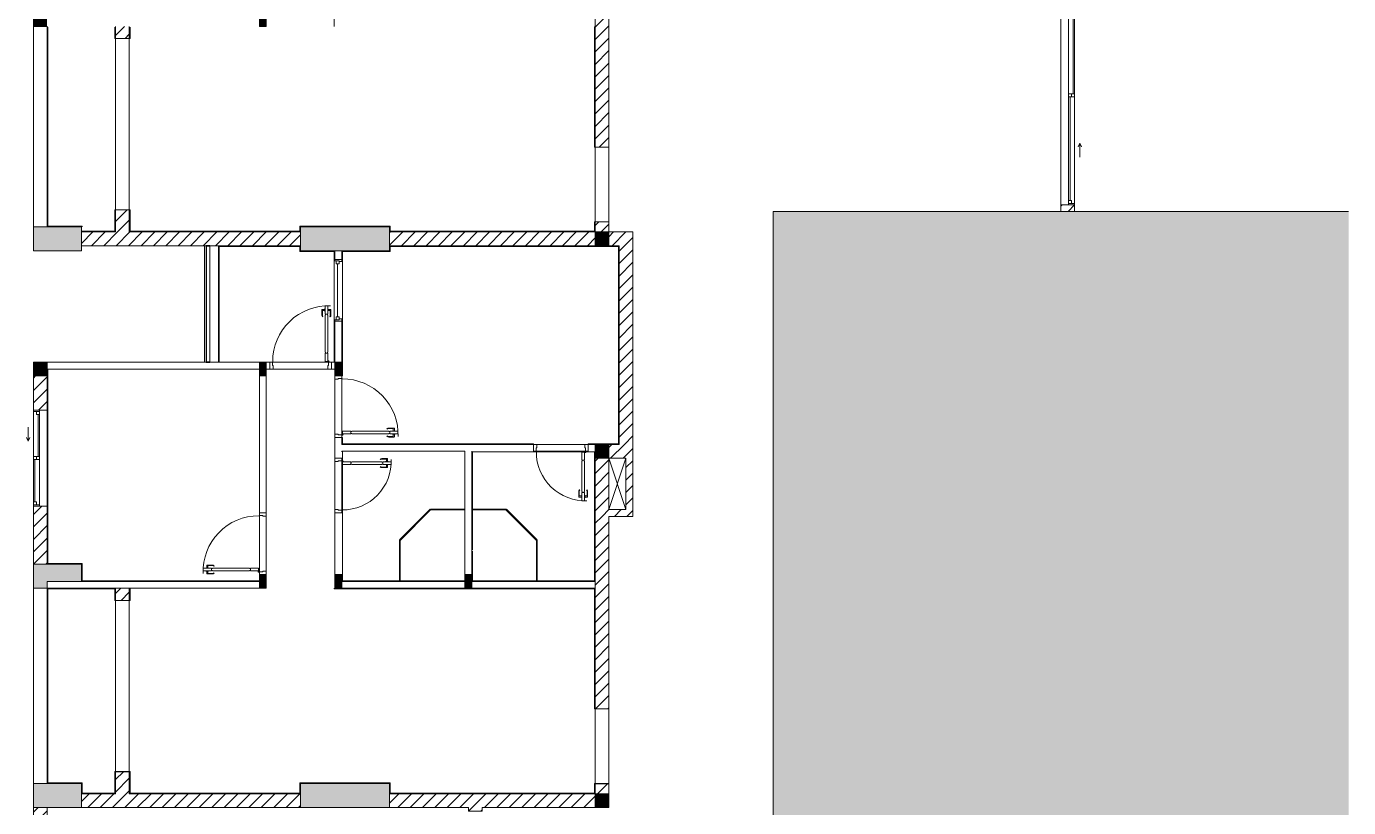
# Model space of a CAD drawing. Header units: millimetres. Extents: x 41758 to 237109, y 3795 to 78637.
# Drawn here: x 143306 to 162608, y 37037 to 48437 of the extents above; entities that cross this region are included whole.
import ezdxf

# ---------------------------------------------------------------- set-up
doc = ezdxf.new("R2010")
doc.units = ezdxf.units.MM
doc.linetypes.add('IMPORT-Dash _2_', pattern=[6, 3, -3])
for name, color, linetype, lineweight in [('0-2', 130, 'Continuous', 9), ('A-DETL-GENF-6', 20, 'Continuous', 9), ('A-DETL-GENF-7', 130, 'Continuous', 9), ('A-DETL-THIN-2', 151, 'Continuous', 9), ('A-DOOR-2', 130, 'Continuous', 9), ('A-FLOR-1', 130, 'Continuous', 9), ('A-FLOR-HRAL-5', 130, 'Continuous', 9), ('A-GLAZ-3', 130, 'Continuous', 9), ('A-GLAZ-CURT-3', 130, 'Continuous', 9), ('A-WALL-1', 130, 'Continuous', 9), ('A-WALL-PATT-3', 130, 'Continuous', 9), ('A_1404_dwg-1', 130, 'Continuous', 9), ('I-WALL', 130, 'Continuous', 9), ('I-WALL-1', 130, 'Continuous', 9), ('S-COLS-1', 130, 'Continuous', 9), ('S-COLS-2', 130, 'Continuous', 9), ('S-COLS-4', 130, 'Continuous', 9), ('S-COLS-7', 130, 'IMPORT-Dash _2_', 9), ('S-COLS-HDLN-1', 130, 'IMPORT-Dash _2_', 9)]:
    doc.layers.add(name, color=color, linetype=linetype, lineweight=lineweight)
pattern_1 = [(45, (0, 0), (-90.50967, 90.50967), [])]

# ---------------------------------------------------------------- blocks, each defined once
blk = doc.blocks.new('A_1404_dwg_NCV_TKTC_KET CAU_rvt-1-TKTC_MB HOÀN THIỆN SÀN TẦNG 3-4-4819833-KeyPlan-CH6')
at = {"layer": 'S-COLS-1'}
for points in [[(33653, 45162), (34353, 45162), (34353, 45512), (33653, 45512), (33653, 45237)], [(38043, 45162), (38853, 45162), (38853, 45512), (37553, 45512), (37553, 45162)], [(33653, 40237), (33853, 40237), (33853, 40337), (34353, 40337), (34353, 40587), (33653, 40587), (33653, 40337)], [(33853, 37037), (34353, 37037), (34353, 37387), (33653, 37387), (33653, 37037)], [(37553, 37037), (38853, 37037), (38853, 37387), (37553, 37387), (37553, 37037)]]:
    blk.add_hatch(color=256, dxfattribs=at).paths.add_polyline_path(points)
at = {"layer": 'A-FLOR-1'}
for p, q in [((36152, 45237), (36152, 43537)), ((42053, 41387), (42053, 42137))]:
    blk.add_line(p, q, dxfattribs=at)
at = {"layer": 'S-COLS-2'}
for p, q in [((37553, 45437), (37553, 45237)), ((38853, 45237), (38853, 45437))]:
    blk.add_line(p, q, dxfattribs=at)
at = {"layer": 'S-COLS-2', "flags": 128}
for points in [[(33853, 45512), (33653, 45512), (33653, 45162), (34353, 45162), (34353, 45437)], [(33853, 40587), (33653, 40587), (33653, 40237), (33853, 40237)], [(33853, 37387), (33653, 37387), (33653, 37037), (34353, 37037), (34353, 37237)], [(37553, 37237), (37553, 37037), (38853, 37037), (38853, 37237)]]:
    blk.add_lwpolyline(points, dxfattribs=at)
blk = doc.blocks.new('A_1404_dwg_G1_SOF - BO TRU - 100x200-745959-TKTC_MB HOÀN THIỆN SÀN TẦNG 3-4-4819847-KeyPlan-CH6')
at = {"layer": 'S-COLS-1'}
blk.add_hatch(color=256, dxfattribs=at).paths.add_polyline_path([(110753, 56637), (110753, 56837), (110653, 56837), (110653, 56637)])
at = {"layer": 'S-COLS-1', "flags": 128}
blk.add_lwpolyline([(110753, 56837), (110653, 56837), (110653, 56637), (110753, 56637)], close=True, dxfattribs=at)
at = {"layer": 'S-COLS-HDLN-1'}
for p, q in [((110753, 56837), (110653, 56637)), ((110653, 56837), (110753, 56637))]:
    blk.add_line(p, q, dxfattribs=at)
blk = doc.blocks.new('A_1404_dwg_DOOR_CW_01 CANH MO-PANEL KINH - DIW_01-900x2200-CỬA GỖ VÂN LAMINATE-V88-TKTC_MB HOÀN THIỆN SÀN TẦNG 3-4-4819893-KeyPlan-CH6')
at = {"layer": 'A-DETL-GENF-7'}
for p, q in [((38840, 67175), (38919, 67175)), ((38923, 67132), (38923, 67171)), ((38814, 67167), (38818, 67160)), ((38814, 67053), (38818, 67060)), ((38902, 67167), (38840, 67167)), ((38902, 67053), (38840, 67053)), ((38840, 67045), (38919, 67045)), ((38906, 67132), (38906, 67163)), ((38906, 67088), (38906, 67057)), ((38923, 67088), (38923, 67049))]:
    blk.add_line(p, q, dxfattribs=at)
at = {"layer": 'A-DETL-GENF-7', "flags": 128}
for points in [[(38285, 67130), (38285, 67090), (38165, 67090), (38165, 67130)], [(38299, 67124), (38299, 67130), (38841, 67130), (38841, 67124), (38855, 67124), (38855, 67096), (38841, 67096), (38841, 67090), (38299, 67090), (38299, 67096), (38285, 67096), (38285, 67124)], [(38975, 67090), (38975, 67130), (38855, 67130), (38855, 67090)], [(38895, 67132), (38895, 67130), (38934, 67130), (38934, 67132)], [(38895, 67088), (38895, 67090), (38934, 67090), (38934, 67088)]]:
    blk.add_lwpolyline(points, close=True, dxfattribs=at)
at = {"layer": 'A-DETL-GENF-7'}
blk.add_circle((38163, 67080), 10, dxfattribs=at)
for centre, radius, start, end in [((38163, 67080), 814, 358, 90), ((38840, 67130), 45, 90, 125), ((38919, 67171), 4, 0, 90), ((38840, 67090), 45, 235, 270), ((38840, 67130), 37, 90, 125), ((38840, 67090), 37, 235, 270), ((38902, 67163), 4, 0, 90), ((38902, 67057), 4, 270, 0), ((38919, 67049), 4, 270, 0)]:
    blk.add_arc(centre, radius, start, end, dxfattribs=at)
at = {"layer": 'A-DOOR-2'}
blk.add_line((38153, 67080), (38153, 67105), dxfattribs=at)
at = {"layer": 'A-DOOR-2', "flags": 128}
blk.add_lwpolyline([(38153, 67937), (38153, 67897), (38103, 67897), (38103, 67887), (38053, 67887), (38053, 67937)], dxfattribs=at)
blk.add_lwpolyline([(38053, 67087), (38103, 67087), (38103, 67077), (38153, 67077), (38153, 67037), (38053, 67037)], close=True, dxfattribs=at)
blk = doc.blocks.new('A_1404_dwg_DOOR_CW_01 CANH MO-PANEL KINH - DIG_02-800x2200-CỬA NHÔM KÍNH-V57-TKTC_MB HOÀN THIỆN SÀN TẦNG 3-4-4819848-KeyPlan-CH6')
at = {"layer": 'A-DETL-GENF-7'}
for p, q in [((112414, 58419), (112418, 58413)), ((112414, 58305), (112418, 58312)), ((112440, 58427), (112519, 58427)), ((112502, 58419), (112440, 58419)), ((112502, 58305), (112440, 58305)), ((112440, 58297), (112519, 58297)), ((112506, 58384), (112506, 58415)), ((112506, 58340), (112506, 58309)), ((112523, 58384), (112523, 58423)), ((112523, 58340), (112523, 58301))]:
    blk.add_line(p, q, dxfattribs=at)
at = {"layer": 'A-DETL-GENF-7', "flags": 128}
for points in [[(111985, 58342), (111985, 58382), (111865, 58382), (111865, 58342)], [(111999, 58348), (111999, 58342), (112441, 58342), (112441, 58348), (112455, 58348), (112455, 58376), (112441, 58376), (112441, 58382), (111999, 58382), (111999, 58376), (111985, 58376), (111985, 58348)], [(112575, 58382), (112575, 58342), (112455, 58342), (112455, 58382)], [(112495, 58384), (112495, 58382), (112534, 58382), (112534, 58384)], [(112495, 58340), (112495, 58342), (112534, 58342), (112534, 58340)]]:
    blk.add_lwpolyline(points, close=True, dxfattribs=at)
at = {"layer": 'A-DETL-GENF-7'}
blk.add_circle((111863, 58392), 10, dxfattribs=at)
for centre, radius, start, end in [((111863, 58392), 714, 270, 2), ((112440, 58382), 45, 90, 125), ((112440, 58342), 45, 235, 270), ((112440, 58382), 37, 90, 125), ((112440, 58342), 37, 235, 270), ((112502, 58415), 4, 0, 90), ((112502, 58309), 4, 270, 0), ((112519, 58423), 4, 0, 90), ((112519, 58301), 4, 270, 0)]:
    blk.add_arc(centre, radius, start, end, dxfattribs=at)
at = {"layer": 'A-DOOR-2'}
blk.add_line((111853, 58392), (111853, 58367), dxfattribs=at)
at = {"layer": 'A-DOOR-2', "flags": 128}
for points in [[(111753, 58435), (111753, 58385), (111803, 58385), (111803, 58395), (111853, 58395), (111853, 58435)], [(111753, 57685), (111753, 57635), (111853, 57635), (111853, 57675), (111803, 57675), (111803, 57685)]]:
    blk.add_lwpolyline(points, close=True, dxfattribs=at)
blk = doc.blocks.new('A_1404_dwg_DOOR_CW_01 CANH MO-PANEL KINH - DIW_01-900x2200-CỬA GỖ VÂN LAMINATE-553393-TKTC_MB HOÀN THIỆN SÀN TẦNG 3-4-4819840-KeyPlan-CH6')
at = {"layer": 'A-DETL-GENF-7'}
for p, q in [((105159, 29624), (105159, 29703)), ((105202, 29707), (105163, 29707)), ((105167, 29686), (105167, 29624)), ((105167, 29598), (105173, 29603)), ((105202, 29690), (105171, 29690)), ((105246, 29707), (105285, 29707)), ((105246, 29690), (105277, 29690)), ((105280, 29598), (105274, 29603)), ((105281, 29686), (105281, 29624)), ((105289, 29624), (105289, 29703))]:
    blk.add_line(p, q, dxfattribs=at)
at = {"layer": 'A-DETL-GENF-7', "flags": 128}
for points in [[(105204, 29759), (105244, 29759), (105244, 29639), (105204, 29639)], [(105202, 29679), (105204, 29679), (105204, 29719), (105202, 29719)], [(105238, 29083), (105244, 29083), (105244, 29625), (105238, 29625), (105238, 29639), (105210, 29639), (105210, 29625), (105204, 29625), (105204, 29083), (105210, 29083), (105210, 29069), (105238, 29069)], [(105246, 29679), (105244, 29679), (105244, 29719), (105246, 29719)], [(105244, 29069), (105204, 29069), (105204, 28949), (105244, 28949)]]:
    blk.add_lwpolyline(points, close=True, dxfattribs=at)
at = {"layer": 'A-DETL-GENF-7'}
blk.add_circle((105194, 28947), 10, dxfattribs=at)
for centre, radius, start, end in [((105194, 28947), 814, 360, 92), ((105163, 29703), 4, 90, 180), ((105204, 29624), 45, 180, 215), ((105171, 29686), 4, 90, 180), ((105204, 29624), 37, 180, 215), ((105244, 29624), 37, 325, 0), ((105277, 29686), 4, 0, 90), ((105244, 29624), 45, 325, 0), ((105285, 29703), 4, 0, 90)]:
    blk.add_arc(centre, radius, start, end, dxfattribs=at)
at = {"layer": 'A-DOOR-2'}
blk.add_line((105194, 28937), (105219, 28937), dxfattribs=at)
at = {"layer": 'A-DOOR-2', "flags": 128}
for points in [[(105151, 28837), (105201, 28837), (105201, 28887), (105191, 28887), (105191, 28937), (105151, 28937)], [(106001, 28837), (106051, 28837), (106051, 28937), (106011, 28937), (106011, 28887), (106001, 28887)]]:
    blk.add_lwpolyline(points, close=True, dxfattribs=at)
blk = doc.blocks.new('A_1404_dwg_M_Fixed - 900 x 1400-901190-TKTC_MB HOÀN THIỆN SÀN TẦNG 3-4-4819850-KeyPlan-CH6')
at = {"layer": 'A-GLAZ-3'}
blk.add_line((111794, 60598), (111794, 61372), dxfattribs=at)
at = {"layer": 'A-GLAZ-3', "flags": 128}
for points in [[(111772, 61416), (111772, 61372), (111816, 61372), (111816, 61416), (111753, 61416), (111753, 61434)], [(111816, 61403), (111853, 61403), (111853, 61435)], [(111753, 60535), (111753, 60554), (111816, 60554), (111816, 60598), (111772, 60598), (111772, 60554)], [(111816, 60567), (111853, 60567), (111853, 60535)]]:
    blk.add_lwpolyline(points, dxfattribs=at)
blk = doc.blocks.new('A_1404_dwg_Railing - 50 x 10mm-901205-TKTC_MB HOÀN THIỆN SÀN TẦNG 3-4-4819861-KeyPlan-CH6')
at = {"layer": 'A-FLOR-HRAL-5', "flags": 128}
blk.add_lwpolyline([(107527, 61567), (107477, 61567), (107477, 61557), (107527, 61557)], close=True, dxfattribs=at)
blk = doc.blocks.new('A_1404_dwg_Railing - Railing-885226-TKTC_MB HOÀN THIỆN SÀN TẦNG 3-4-4819916-KeyPlan-CH6')
at = {"layer": 'A-FLOR-HRAL-5'}
for p, q in [((36178, 45230), (36178, 43541)), ((36228, 43541), (36228, 45230))]:
    blk.add_line(p, q, dxfattribs=at)
for p in [(-71300, -16327), (-71300, -18025)]:
    blk.add_blockref('A_1404_dwg_Railing - 50 x 10mm-901205-TKTC_MB HOÀN THIỆN SÀN TẦNG 3-4-4819861-KeyPlan-CH6', p)
blk = doc.blocks.new('A_1404_dwg_System Panel - Glazed-901210-TKTC_MB HOÀN THIỆN SÀN TẦNG 3-4-4819895-KeyPlan-CH6')
at = {"layer": 'A-GLAZ-CURT-3'}
blk.add_hatch(color=256, dxfattribs=at).paths.add_polyline_path([(38999, 64949), (39008, 64949), (39003, 65540), (38998, 65540), (38998, 64949)])
blk.add_line((39008, 64949), (39008, 65538), dxfattribs=at)
at = {"layer": 'A-GLAZ-CURT-3', "flags": 128}
blk.add_lwpolyline([(38998, 65540), (38998, 64949), (39008, 64949)], dxfattribs=at)
blk = doc.blocks.new('A_1404_dwg_System Panel - Glazed-901211-TKTC_MB HOÀN THIỆN SÀN TẦNG 3-4-4819896-KeyPlan-CH6')
at = {"layer": 'A-GLAZ-CURT-3'}
blk.add_hatch(color=256, dxfattribs=at).paths.add_polyline_path([(39008, 65538), (39450, 65987), (39447, 65991), (39003, 65540), (39008, 65540)])
blk.add_line((39006, 65536), (39452, 65982), dxfattribs=at)
at = {"layer": 'A-GLAZ-CURT-3', "flags": 128}
blk.add_lwpolyline([(39447, 65991), (38999, 65543), (39006, 65536)], dxfattribs=at)
blk = doc.blocks.new('A_1404_dwg_System Panel - Glazed-901212-TKTC_MB HOÀN THIỆN SÀN TẦNG 3-4-4819897-KeyPlan-CH6')
at = {"layer": 'A-GLAZ-CURT-3'}
blk.add_hatch(color=256, dxfattribs=at).paths.add_polyline_path([(39454, 65982), (39953, 65982), (39953, 65992), (39450, 65987), (39452, 65982)])
at = {"layer": 'A-GLAZ-CURT-3', "flags": 128}
blk.add_lwpolyline([(39450, 65982), (39953, 65982), (39953, 65992), (39450, 65992)], close=True, dxfattribs=at)
blk = doc.blocks.new('A_1404_dwg_DOOR_CW_01 CANH MO-PANEL KINH - DIG_01-900x2200-CỬA NHÔM KÍNH-901215-TKTC_MB HOÀN THIỆN SÀN TẦNG 3-4-4819898-KeyPlan-CH6')
at = {"layer": 'A-DETL-GENF-7'}
for p, q in [((37908, 68907), (37869, 68907)), ((37952, 68907), (37991, 68907)), ((37865, 68824), (37865, 68903)), ((37873, 68886), (37873, 68824)), ((37873, 68798), (37879, 68803)), ((37908, 68890), (37877, 68890)), ((37952, 68890), (37983, 68890)), ((37986, 68798), (37980, 68803)), ((37987, 68886), (37987, 68824)), ((37995, 68824), (37995, 68903))]:
    blk.add_line(p, q, dxfattribs=at)
at = {"layer": 'A-DETL-GENF-7', "flags": 128}
for points in [[(37908, 68879), (37910, 68879), (37910, 68919), (37908, 68919)], [(37950, 68959), (37910, 68959), (37910, 68839), (37950, 68839)], [(37952, 68879), (37950, 68879), (37950, 68919), (37952, 68919)], [(37916, 68283), (37910, 68283), (37910, 68825), (37916, 68825), (37916, 68839), (37944, 68839), (37944, 68825), (37950, 68825), (37950, 68283), (37944, 68283), (37944, 68269), (37916, 68269)], [(37910, 68269), (37950, 68269), (37950, 68149), (37910, 68149)]]:
    blk.add_lwpolyline(points, close=True, dxfattribs=at)
at = {"layer": 'A-DETL-GENF-7'}
blk.add_circle((37960, 68147), 10, dxfattribs=at)
for centre, radius, start, end in [((37960, 68147), 814, 88, 180), ((37869, 68903), 4, 90, 180), ((37991, 68903), 4, 0, 90), ((37910, 68824), 45, 180, 215), ((37877, 68886), 4, 90, 180), ((37910, 68824), 37, 180, 215), ((37950, 68824), 37, 325, 0), ((37983, 68886), 4, 0, 90), ((37950, 68824), 45, 325, 0)]:
    blk.add_arc(centre, radius, start, end, dxfattribs=at)
at = {"layer": 'A-DOOR-2'}
blk.add_line((37960, 68137), (37935, 68137), dxfattribs=at)
at = {"layer": 'A-DOOR-2', "flags": 128}
for points in [[(37103, 68037), (37103, 68137), (37143, 68137), (37143, 68087), (37153, 68087), (37153, 68037)], [(37953, 68037), (37953, 68087), (37963, 68087), (37963, 68137), (38003, 68137), (38003, 68037)]]:
    blk.add_lwpolyline(points, close=True, dxfattribs=at)
blk = doc.blocks.new('A_1404_dwg_System Panel - Glazed-901217-TKTC_MB HOÀN THIỆN SÀN TẦNG 3-4-4819899-KeyPlan-CH6')
at = {"layer": 'A-GLAZ-CURT-3'}
blk.add_hatch(color=256, dxfattribs=at).paths.add_polyline_path([(40555, 65982), (40551, 65992), (40053, 65992), (40053, 65982), (40553, 65982)])
at = {"layer": 'A-GLAZ-CURT-3', "flags": 128}
blk.add_lwpolyline([(40555, 65992), (40053, 65992), (40053, 65982), (40553, 65982)], dxfattribs=at)
blk = doc.blocks.new('A_1404_dwg_System Panel - Glazed-901218-TKTC_MB HOÀN THIỆN SÀN TẦNG 3-4-4819900-KeyPlan-CH6')
at = {"layer": 'A-GLAZ-CURT-3'}
blk.add_hatch(color=256, dxfattribs=at).paths.add_polyline_path([(41008, 64949), (41003, 65540), (40998, 65536), (40998, 64949)])
blk.add_line((41008, 64949), (41008, 65540), dxfattribs=at)
at = {"layer": 'A-GLAZ-CURT-3', "flags": 128}
blk.add_lwpolyline([(40998, 65538), (40998, 64949), (41008, 64949)], dxfattribs=at)
blk = doc.blocks.new('A_1404_dwg_System Panel - Glazed-901219-TKTC_MB HOÀN THIỆN SÀN TẦNG 3-4-4819901-KeyPlan-CH6')
at = {"layer": 'A-GLAZ-CURT-3'}
blk.add_hatch(color=256, dxfattribs=at).paths.add_polyline_path([(40998, 65538), (41003, 65540), (41006, 65543), (40555, 65987), (40555, 65980), (40917, 65618)])
at = {"layer": 'A-GLAZ-CURT-3', "flags": 128}
blk.add_lwpolyline([(41006, 65543), (40558, 65991), (40551, 65984), (40999, 65536)], close=True, dxfattribs=at)
blk = doc.blocks.new('A_1404_dwg_NCV_TKTC_TANG 3 - 4_rvt-1-TKTC_MB HOÀN THIỆN SÀN TẦNG 3-4-4819943-KeyPlan-CH6')
at = {"layer": 'A-WALL-PATT-3'}
h = blk.add_hatch(color=256, dxfattribs=at)
h.paths.add_polyline_path([(34853, 45437), (34853, 45762), (34843, 45760), (34843, 45437)])
h.paths.add_polyline_path([(34843, 48262), (34853, 48262), (34853, 48427), (34843, 48427)])
h = blk.add_hatch(color=256, dxfattribs=at)
h.paths.add_polyline_path([(35053, 45447), (35063, 45447), (35063, 45762), (35053, 45760)])
h.paths.add_polyline_path([(35063, 48262), (35063, 48427), (35053, 48427), (35053, 48262)])
h = blk.add_hatch(color=256, dxfattribs=at)
h.paths.add_polyline_path([(41843, 45437), (41853, 45437), (41853, 45587), (41843, 45587), (41843, 45447)])
h.paths.add_polyline_path([(41853, 46677), (41853, 48437), (41843, 48437), (41843, 46677)])
for points in [[(34363, 45512), (34363, 45522), (33853, 45522), (33853, 45512), (34353, 45512)], [(34843, 45437), (34843, 45447), (34353, 45447), (34353, 45437)], [(35063, 45437), (37553, 45437), (37553, 45447), (35053, 45447), (35053, 45437)], [(37543, 45447), (37553, 45447), (37553, 45522), (37543, 45522), (37543, 45512)], [(38077, 45512), (38863, 45512), (38863, 45522), (37553, 45522), (37553, 45512), (38053, 45512)], [(38863, 45437), (38863, 45512), (38853, 45512), (38853, 45437)], [(41843, 45437), (41843, 45447), (38863, 45447), (38863, 45437), (39409, 45437)], [(37543, 45227), (37553, 45227), (37553, 45237), (36353, 45237), (36353, 45227)], [(37553, 45162), (37553, 45227), (37543, 45227), (37543, 45162)], [(42053, 45227), (42193, 45227), (42193, 45237), (38853, 45234), (38853, 45227), (41853, 45227)], [(38863, 45152), (38863, 45227), (38853, 45227), (38853, 45152)], [(42203, 42347), (42203, 45237), (42193, 45237), (42193, 42347)], [(38043, 45152), (38043, 45162), (37543, 45162), (37543, 45152), (37553, 45152)], [(38153, 45152), (38853, 45152), (38853, 45162), (38153, 45162)], [(33863, 40587), (34363, 40592), (34363, 40597), (33863, 40597)], [(34353, 40347), (34363, 40347), (34363, 40587), (34353, 40587)], [(34853, 40337), (36953, 40337), (36953, 40347), (34353, 40347), (34353, 40337), (34363, 40337)], [(33941, 40227), (34853, 40227), (34853, 40237), (33853, 40237), (33853, 40227)], [(39409, 40227), (41843, 40227), (41843, 40237), (38043, 40237), (38043, 40227), (38153, 40227)], [(34363, 37387), (34363, 37397), (33853, 37397), (33853, 37387), (34353, 37387)], [(34353, 37247), (34363, 37247), (34363, 37387), (34353, 37387), (34353, 37336)], [(37543, 37247), (37553, 37247), (37553, 37397), (37543, 37397), (37543, 37336)], [(38863, 37387), (38863, 37397), (37553, 37397), (37553, 37387), (38853, 37387)], [(38863, 37237), (38863, 37387), (38853, 37387), (38853, 37237)], [(34353, 37237), (34843, 37237), (34843, 37247), (34353, 37247)], [(37543, 37237), (37553, 37237), (37553, 37247), (35053, 37247), (35053, 37237), (36477, 37237)], [(38863, 37237), (41843, 37237), (41843, 37247), (38863, 37247)]]:
    blk.add_hatch(color=256, dxfattribs=at).paths.add_polyline_path(points)
h = blk.add_hatch(color=256, dxfattribs=at)
h.paths.add_polyline_path([(38053, 43547), (38053, 44137), (38043, 44137), (38043, 43547)])
h.paths.add_polyline_path([(38053, 45037), (38053, 45162), (38043, 45162), (38043, 45037)])
h = blk.add_hatch(color=256, dxfattribs=at)
h.paths.add_polyline_path([(38153, 42347), (38163, 42347), (38163, 42437), (38153, 42437)])
h.paths.add_polyline_path([(38163, 43337), (38163, 44137), (38153, 44137), (38153, 43337)])
h.paths.add_polyline_path([(38163, 45037), (38163, 45152), (38153, 45152), (38153, 45037)])
h = blk.add_hatch(color=256, dxfattribs=at)
h.paths.add_polyline_path([(33863, 40587), (33863, 41436), (33853, 41436), (33853, 40587)])
h.paths.add_polyline_path([(33863, 42836), (33863, 43427), (33853, 43427), (33853, 42836)])
h = blk.add_hatch(color=256, dxfattribs=at)
h.paths.add_polyline_path([(40953, 42337), (40953, 42347), (38153, 42347), (38153, 42337), (39409, 42337)])
h.paths.add_polyline_path([(42203, 42337), (42203, 42347), (41753, 42347), (41753, 42337), (42193, 42337)])
h = blk.add_hatch(color=256, dxfattribs=at)
h.paths.add_polyline_path([(34843, 37237), (34853, 37237), (34853, 37561), (34843, 37560), (34843, 37247)])
h.paths.add_polyline_path([(34843, 40061), (34853, 40061), (34853, 40227), (34843, 40227)])
h = blk.add_hatch(color=256, dxfattribs=at)
h.paths.add_polyline_path([(35063, 37247), (35063, 37561), (35053, 37560), (35053, 37247)])
h.paths.add_polyline_path([(35063, 40061), (35063, 40227), (35053, 40227), (35053, 40061)])
h = blk.add_hatch(color=256, dxfattribs=at)
h.paths.add_polyline_path([(41843, 37237), (41853, 37237), (41853, 37388), (41843, 37385), (41843, 37247)])
h.paths.add_polyline_path([(41843, 38478), (41853, 38478), (41853, 40237), (41843, 40237), (41843, 39237)])
at = {"layer": 'A-FLOR-1'}
for p, q in [((33853, 48437), (33853, 48427)), ((34853, 48427), (34853, 48437)), ((35053, 48437), (35053, 48427)), ((41852, 46677), (41852, 45587)), ((34853, 45760), (35053, 45760)), ((34353, 45512), (34353, 45447)), ((33853, 43437), (33853, 43427)), ((37963, 43537), (37143, 43537)), ((38053, 42487), (38053, 43287)), ((38153, 43297), (38153, 42477)), ((38153, 41377), (38153, 42097)), ((40993, 42237), (41713, 42237)), ((36953, 40477), (36953, 41297)), ((37053, 41287), (37053, 40487)), ((39003, 40347), (39003, 40349)), ((41003, 40349), (41003, 40347)), ((35053, 40237), (35053, 40227)), ((35053, 40061), (35053, 37561))]:
    blk.add_line(p, q, dxfattribs=at)
at = {"layer": 'A-FLOR-1', "flags": 128}
for points in [[(34853, 45762), (34853, 48260), (34853, 48262)], [(35053, 48262), (35053, 45762), (35053, 48260), (34853, 48260)], [(41853, 37388), (42053, 37388), (42053, 38478), (41853, 38478), (41853, 37388), (41853, 38478)]]:
    blk.add_lwpolyline(points, dxfattribs=at)
for points in [[(42052, 46677), (42052, 45587), (41853, 45587), (41853, 46677)], [(37953, 43437), (37153, 43437)], [(41003, 42337), (41703, 42337)], [(38053, 41387), (38053, 42087)], [(34853, 40061), (34853, 37561), (35053, 37561), (35053, 40061)]]:
    blk.add_lwpolyline(points, close=True, dxfattribs=at)
at = {"layer": 'A-WALL-1'}
for p, q in [((36228, 45237), (36353, 45237)), ((36353, 45227), (36353, 43537)), ((38053, 45162), (38053, 45037)), ((38053, 45037), (38153, 45037)), ((38153, 45037), (38153, 45152)), ((38153, 44137), (38053, 44137)), ((38053, 44137), (38053, 43547)), ((38153, 43537), (38153, 44137)), ((33853, 43537), (33853, 43437)), ((36178, 43537), (33853, 43537)), ((33853, 43437), (36953, 43437)), ((36953, 43537), (36228, 43537)), ((37103, 43537), (37053, 43537)), ((37053, 43437), (37063, 43437)), ((37063, 43437), (37103, 43437)), ((37103, 43437), (37103, 43537)), ((38003, 43537), (38003, 43437)), ((38053, 43537), (38003, 43537)), ((38003, 43437), (38043, 43437)), ((38043, 43437), (38053, 43437)), ((38053, 43547), (38053, 43537)), ((37053, 43336), (36953, 43336)), ((36953, 43336), (36953, 41337)), ((37053, 41337), (37053, 43336)), ((38053, 42487), (38053, 43287)), ((38153, 43297), (38153, 42477)), ((38153, 42437), (38053, 42437)), ((38053, 42437), (38053, 42137)), ((38153, 42347), (38153, 42437)), ((40953, 42337), (40053, 42337)), ((40953, 42237), (40953, 42337)), ((41003, 42337), (41703, 42337)), ((41753, 42337), (41753, 42237)), ((41853, 42337), (41753, 42337)), ((41853, 42237), (41853, 42337)), ((38053, 42137), (38153, 42137)), ((38053, 41387), (38053, 42087)), ((40053, 41392), (40053, 42237)), ((36953, 41337), (37053, 41337)), ((38153, 41337), (38053, 41337)), ((38053, 41337), (38053, 40437)), ((39953, 41392), (39953, 41382)), ((39953, 41382), (39953, 40437)), ((40053, 41382), (40053, 41392)), ((40053, 40437), (40053, 41382)), ((36953, 40477), (36953, 41297)), ((37053, 41287), (37053, 40487)), ((37053, 40437), (36953, 40437)), ((39953, 40337), (38153, 40337)), ((38153, 40237), (39953, 40237))]:
    blk.add_line(p, q, dxfattribs=at)
at = {"layer": 'A-WALL-1', "flags": 128}
for points in [[(36153, 43537), (36153, 45237), (36178, 45237)], [(38153, 45152), (38153, 45162), (38053, 45162)], [(40053, 42337), (38153, 42337), (38153, 42347)], [(38153, 42227), (38153, 42237), (39953, 42237), (39953, 41392)], [(36953, 40337), (33853, 40337), (33853, 40237), (36953, 40237)], [(40053, 40237), (41853, 40237), (41853, 40337), (40053, 40337)]]:
    blk.add_lwpolyline(points, dxfattribs=at)
at = {"layer": 'I-WALL'}
for p, q in [((38043, 44137), (38043, 45037)), ((38053, 45037), (38053, 45162)), ((38153, 45152), (38153, 45037)), ((38163, 45037), (38163, 44137)), ((38053, 43547), (38053, 44137)), ((38153, 44137), (38153, 43537)), ((33853, 41436), (33853, 42836)), ((33863, 42836), (33863, 41436)), ((38153, 42437), (38153, 42347)), ((40053, 42337), (40953, 42337)), ((41753, 42337), (41853, 42337)), ((38163, 42137), (38163, 41337)), ((41753, 42227), (40953, 42227)), ((33853, 37397), (33853, 40227)), ((33863, 40227), (33863, 37397))]:
    blk.add_line(p, q, dxfattribs=at)
at = {"layer": 'I-WALL', "flags": 128}
for points in [[(33853, 45522), (33853, 48427), (33863, 48427), (33863, 45522)], [(36363, 45227), (36363, 43547), (36353, 43547)]]:
    blk.add_lwpolyline(points, dxfattribs=at)
at = {"layer": 'I-WALL-1'}
for p, q in [((42053, 45237), (41853, 45237)), ((33853, 43427), (33853, 43337)), ((41853, 42337), (42053, 42337)), ((40053, 41392), (40053, 41382)), ((40053, 41382), (40053, 40437)), ((40063, 41382), (40063, 41392)), ((40063, 40796), (40063, 41382)), ((39953, 40237), (38153, 40237))]:
    blk.add_line(p, q, dxfattribs=at)
at = {"layer": 'I-WALL-1', "flags": 128}
for points in [[(38053, 49537), (38043, 49537), (38043, 48437)], [(34843, 48427), (34843, 48262), (34853, 48262), (34853, 48427)], [(35053, 48427), (35053, 48262), (35063, 48262), (35063, 48427)], [(41843, 48427), (41843, 46677), (41853, 46677), (41853, 48437), (41843, 48437)], [(34353, 45447), (34353, 45437), (34843, 45437), (34853, 45437), (34853, 45762), (34843, 45762), (34843, 45447), (34363, 45447)], [(34363, 45512), (34363, 45522), (33853, 45522), (33853, 45512), (34353, 45512)], [(38053, 45162), (38043, 45162), (37553, 45162), (37553, 45227), (37553, 45237), (36353, 45237), (36353, 45227), (37543, 45227), (37543, 45162), (37543, 45152), (38043, 45152), (38043, 45037), (38053, 45037)], [(41853, 45237), (38853, 45237), (38853, 45227), (38853, 45162), (38153, 45162), (38153, 45152)], [(38153, 45037), (38163, 45037), (38163, 45152), (38853, 45152), (38863, 45152), (38863, 45227), (42193, 45227), (42193, 42347), (41753, 42347), (41753, 42337)], [(42053, 42337), (42203, 42337), (42203, 42347), (42203, 45237), (42193, 45237), (42053, 45237)], [(38053, 44137), (38043, 44137), (38043, 43547)], [(38153, 43337), (38163, 43337), (38163, 44137), (38153, 44137)], [(33853, 43337), (33853, 42836), (33863, 42836), (33863, 43427)], [(40953, 42337), (40953, 42347), (38163, 42347), (38163, 42437), (38153, 42437)], [(38153, 42347), (38153, 42337), (40053, 42337)], [(38153, 42137), (38163, 42137), (38163, 42227)], [(40053, 42237), (40053, 42227), (40053, 41392)], [(40053, 40337), (40063, 40337), (41853, 40337), (41853, 40347), (41853, 42227), (41853, 42237)], [(40063, 41392), (40063, 42227), (40953, 42227), (40953, 42237)], [(41753, 42237), (41753, 42227), (41843, 42227), (41843, 40347), (40063, 40347), (40063, 40779)], [(36943, 40347), (34363, 40347), (34363, 40587), (34363, 40597), (33863, 40597), (33863, 41436), (33853, 41436), (33853, 40587), (33863, 40587), (34353, 40587), (34353, 40347), (34353, 40337), (36953, 40337)], [(39943, 40347), (38163, 40347), (38163, 41337), (38153, 41337)], [(35053, 40227), (35053, 40061), (35063, 40061), (35063, 40227)], [(38043, 40237), (38043, 40227), (41843, 40227), (41843, 38478), (41853, 38478), (41853, 40237), (41843, 40237), (40053, 40237)], [(38153, 40337), (38163, 40337), (39953, 40337)]]:
    blk.add_lwpolyline(points, dxfattribs=at)
for points in [[(38863, 45447), (38863, 45512), (38863, 45522), (37553, 45522), (37543, 45522), (37543, 45447), (35063, 45447), (35063, 45762), (35053, 45762), (35053, 45447), (35053, 45437), (37553, 45437), (37553, 45447), (37553, 45512), (38853, 45512), (38853, 45437), (38863, 45437), (41843, 45437), (41853, 45437), (41853, 45587), (41843, 45587), (41843, 45447)], [(34853, 40227), (34853, 40237), (33853, 40237), (33853, 40227), (34843, 40227), (34843, 40061), (34853, 40061)], [(34363, 37387), (34363, 37397), (33853, 37397), (33853, 37387), (34353, 37387), (34353, 37247), (34353, 37237), (34843, 37237), (34853, 37237), (34853, 37561), (34843, 37561), (34843, 37247), (34363, 37247)], [(38863, 37247), (38863, 37387), (38863, 37397), (37553, 37397), (37543, 37397), (37543, 37247), (35063, 37247), (35063, 37561), (35053, 37561), (35053, 37247), (35053, 37237), (37553, 37237), (37553, 37247), (37553, 37387), (38853, 37387), (38853, 37237), (38863, 37237), (41843, 37237), (41853, 37237), (41853, 37388), (41843, 37388), (41843, 37247)]]:
    blk.add_lwpolyline(points, close=True, dxfattribs=at)
for name, p in [('A_1404_dwg_G1_SOF - BO TRU - 100x200-745959-TKTC_MB HOÀN THIỆN SÀN TẦNG 3-4-4819847-KeyPlan-CH6', (-73700, -8200)), ('A_1404_dwg_Railing - Railing-885226-TKTC_MB HOÀN THIỆN SÀN TẦNG 3-4-4819916-KeyPlan-CH6', (0, 0)), ('A_1404_dwg_M_Fixed - 900 x 1400-901190-TKTC_MB HOÀN THIỆN SÀN TẦNG 3-4-4819850-KeyPlan-CH6', (-73700, -16398)), ('A_1404_dwg_DOOR_CW_01 CANH MO-PANEL KINH - DIG_01-900x2200-CỬA NHÔM KÍNH-901215-TKTC_MB HOÀN THIỆN SÀN TẦNG 3-4-4819898-KeyPlan-CH6', (0, -24600)), ('A_1404_dwg_G1_SOF - BO TRU - 100x200-745959-TKTC_MB HOÀN THIỆN SÀN TẦNG 3-4-4819847-KeyPlan-CH6', (-73700, -13300)), ('A_1404_dwg_G1_SOF - BO TRU - 100x200-745959-TKTC_MB HOÀN THIỆN SÀN TẦNG 3-4-4819847-KeyPlan-CH6', (-72600, -13300)), ('A_1404_dwg_DOOR_CW_01 CANH MO-PANEL KINH - DIW_01-900x2200-CỬA GỖ VÂN LAMINATE-V88-TKTC_MB HOÀN THIỆN SÀN TẦNG 3-4-4819893-KeyPlan-CH6', (0, -24600)), ('A_1404_dwg_DOOR_CW_01 CANH MO-PANEL KINH - DIG_02-800x2200-CỬA NHÔM KÍNH-V57-TKTC_MB HOÀN THIỆN SÀN TẦNG 3-4-4819848-KeyPlan-CH6', (-73700, -16298)), ('A_1404_dwg_System Panel - Glazed-901211-TKTC_MB HOÀN THIỆN SÀN TẦNG 3-4-4819896-KeyPlan-CH6', (0, -24600)), ('A_1404_dwg_System Panel - Glazed-901212-TKTC_MB HOÀN THIỆN SÀN TẦNG 3-4-4819897-KeyPlan-CH6', (0, -24600)), ('A_1404_dwg_System Panel - Glazed-901217-TKTC_MB HOÀN THIỆN SÀN TẦNG 3-4-4819899-KeyPlan-CH6', (0, -24600)), ('A_1404_dwg_System Panel - Glazed-901219-TKTC_MB HOÀN THIỆN SÀN TẦNG 3-4-4819901-KeyPlan-CH6', (0, -24600)), ('A_1404_dwg_System Panel - Glazed-901210-TKTC_MB HOÀN THIỆN SÀN TẦNG 3-4-4819895-KeyPlan-CH6', (0, -24600)), ('A_1404_dwg_System Panel - Glazed-901218-TKTC_MB HOÀN THIỆN SÀN TẦNG 3-4-4819900-KeyPlan-CH6', (0, -24600)), ('A_1404_dwg_G1_SOF - BO TRU - 100x200-745959-TKTC_MB HOÀN THIỆN SÀN TẦNG 3-4-4819847-KeyPlan-CH6', (-73700, -16400)), ('A_1404_dwg_G1_SOF - BO TRU - 100x200-745959-TKTC_MB HOÀN THIỆN SÀN TẦNG 3-4-4819847-KeyPlan-CH6', (-72600, -16400)), ('A_1404_dwg_G1_SOF - BO TRU - 100x200-745959-TKTC_MB HOÀN THIỆN SÀN TẦNG 3-4-4819847-KeyPlan-CH6', (-70700, -16400))]:
    blk.add_blockref(name, p)
for name, p, rotation in [('A_1404_dwg_DOOR_CW_01 CANH MO-PANEL KINH - DIG_02-800x2200-CỬA NHÔM KÍNH-V57-TKTC_MB HOÀN THIỆN SÀN TẦNG 3-4-4819848-KeyPlan-CH6', (-16683, 154090), 270), ('A_1404_dwg_DOOR_CW_01 CANH MO-PANEL KINH - DIW_01-900x2200-CỬA GỖ VÂN LAMINATE-553393-TKTC_MB HOÀN THIỆN SÀN TẦNG 3-4-4819840-KeyPlan-CH6', (65890, -64713), 90)]:
    blk.add_blockref(name, p, dxfattribs=dict(rotation=rotation))
blk = doc.blocks.new('A_1404_dwg_1_FAMILY RVT - W01-WxH 1400x1400xmm-389822-TKTC_MB HOÀN THIỆN SÀN TẦNG 3-4-4819949-KeyPlan-CH6')
at = {"layer": 'A-GLAZ-3'}
for p, q in [((49052, 78237), (49052, 78037)), ((49072, 78237), (49072, 78148)), ((49116, 78215), (49730, 78215)), ((49730, 78237), (49775, 78237)), ((49775, 78192), (49730, 78192)), ((50001, 78313), (50204, 78313)), ((50433, 78237), (50433, 78148)), ((49775, 78170), (50389, 78170))]:
    blk.add_line(p, q, dxfattribs=at)
at = {"layer": 'A-GLAZ-3', "flags": 128}
for points in [[(50452, 78037), (50452, 78237), (49052, 78237), (49116, 78237)], [(49730, 78148), (49730, 78237), (49116, 78237), (49116, 78192), (49072, 78192)], [(49775, 78148), (49775, 78237), (50433, 78237), (50452, 78237)], [(50052, 78339), (50001, 78313), (50052, 78288)], [(50433, 78192), (50389, 78192), (50389, 78148)], [(49052, 78148), (49072, 78148), (49730, 78148), (49775, 78148), (50389, 78148), (50452, 78148)]]:
    blk.add_lwpolyline(points, dxfattribs=at)
blk = doc.blocks.new('A_1404_dwg_1_FAMILY RVT - W01-WxH 1400x3200xmm-489780-TKTC_MB HOÀN THIỆN SÀN TẦNG 3-4-4819955-KeyPlan-CH6')
at = {"layer": 'A-GLAZ-3'}
for p, q in [((112053, 49018), (112142, 49018)), ((112119, 47460), (112119, 48974)), ((111976, 48136), (111976, 48339)), ((112053, 47415), (112053, 47460)), ((112075, 45901), (112075, 47415)), ((112097, 47460), (112097, 47415)), ((112053, 45856), (112142, 45856))]:
    blk.add_line(p, q, dxfattribs=at)
at = {"layer": 'A-GLAZ-3', "flags": 128}
for points in [[(112053, 45837), (112253, 45837), (112253, 49037), (112053, 49037), (112053, 45837), (112053, 45901)], [(112142, 47460), (112053, 47460), (112053, 49018), (112053, 49037)], [(112142, 45837), (112142, 45856), (112142, 47415), (112142, 47460), (112142, 48974), (112142, 49037)], [(112097, 49018), (112097, 48974), (112142, 48974)], [(111951, 48187), (111976, 48136), (112002, 48187)], [(112142, 47415), (112053, 47415), (112053, 45901), (112097, 45901), (112097, 45856)]]:
    blk.add_lwpolyline(points, dxfattribs=at)
blk = doc.blocks.new('A_1404_dwg_G1_SOF - BO TRU - 200x200-3054293-TKTC_MB HOÀN THIỆN SÀN TẦNG 3-4-4819986-KeyPlan-CH6')
at = {"layer": 'S-COLS-7'}
blk.add_hatch(color=256, dxfattribs=at).paths.add_polyline_path([(41853, 71512), (42053, 71512), (42052, 71712), (41853, 71712)])
at = {"layer": 'S-COLS-4', "flags": 128}
blk.add_lwpolyline([(42053, 71712), (41853, 71712), (41853, 71512), (42053, 71512)], close=True, dxfattribs=at)
at = {"layer": 'S-COLS-HDLN-1'}
for p, q in [((42053, 71712), (41853, 71512)), ((41853, 71712), (42053, 71512))]:
    blk.add_line(p, q, dxfattribs=at)
blk = doc.blocks.new('A_1404_dwg_G1_SOF - BO TRU - 200x200-V12-TKTC_MB HOÀN THIỆN SÀN TẦNG 3-4-4819991-KeyPlan-CH6')
at = {"layer": 'S-COLS-7'}
blk.add_hatch(color=256, dxfattribs=at).paths.add_polyline_path([(42053, 20337), (42053, 20537), (41853, 20537), (41853, 20337)])
at = {"layer": 'S-COLS-4', "flags": 128}
blk.add_lwpolyline([(42053, 20337), (42053, 20537), (41853, 20537), (41853, 20337)], dxfattribs=at)
at = {"layer": 'S-COLS-HDLN-1'}
for p, q in [((42053, 20537), (41853, 20337)), ((41853, 20537), (42053, 20337))]:
    blk.add_line(p, q, dxfattribs=at)
blk = doc.blocks.new('A_1404_dwg_G1_SOF - BO TRU - 200x200-V11-TKTC_MB HOÀN THIỆN SÀN TẦNG 3-4-4819990-KeyPlan-CH6')
at = {"layer": 'S-COLS-7'}
blk.add_hatch(color=256, dxfattribs=at).paths.add_polyline_path([(42053, 25437), (42053, 25637), (41853, 25637), (41853, 25437)])
at = {"layer": 'S-COLS-4', "flags": 128}
blk.add_lwpolyline([(41853, 25637), (41853, 25437), (42053, 25437), (42053, 25637)], dxfattribs=at)
at = {"layer": 'S-COLS-HDLN-1'}
for p, q in [((42053, 25637), (41853, 25437)), ((41853, 25637), (42053, 25437))]:
    blk.add_line(p, q, dxfattribs=at)
blk = doc.blocks.new('A_1404_dwg_G1_SOF - BO TRU - 200x200-V8-TKTC_MB HOÀN THIỆN SÀN TẦNG 3-4-4819987-KeyPlan-CH6')
at = {"layer": 'S-COLS-7'}
blk.add_hatch(color=256, dxfattribs=at).paths.add_polyline_path([(46553, 71512), (46753, 71512), (46753, 71712), (46553, 71712), (46553, 71512)])
at = {"layer": 'S-COLS-4', "flags": 128}
blk.add_lwpolyline([(46753, 71712), (46553, 71712), (46553, 71512), (46753, 71512)], dxfattribs=at)
at = {"layer": 'S-COLS-HDLN-1'}
for p, q in [((46753, 71712), (46553, 71512)), ((46553, 71712), (46753, 71512))]:
    blk.add_line(p, q, dxfattribs=at)
blk = doc.blocks.new('A_1404_dwg-4819832-KeyPlan-CH6')
at = {"layer": 'A-WALL-PATT-3'}
h = blk.add_hatch(dxfattribs=at)
h.set_pattern_fill('FP_41', color=256, style=0, pattern_type=2)
h.set_pattern_definition(pattern_1)
h.paths.add_polyline_path([(42053, 45437), (42053, 45587), (41853, 45587), (41853, 45437)])
h.paths.add_polyline_path([(42053, 46677), (42052, 49487), (41853, 49487), (41853, 46677), (42052, 46677)])
h = blk.add_hatch(dxfattribs=at)
h.set_pattern_fill('FP_41', color=256, style=0, pattern_type=2)
h.set_pattern_definition(pattern_1)
h.paths.add_polyline_path([(48653, 45737), (48853, 45737), (48853, 45832), (48653, 45832), (48653, 45737)])
h.paths.add_polyline_path([(48653, 49032), (48853, 49032), (48853, 49162), (48653, 49162), (48653, 49032)])
h = blk.add_hatch(dxfattribs=at)
h.set_pattern_fill('FP_41', color=256, style=0, pattern_type=2)
h.set_pattern_definition(pattern_1)
h.paths.add_polyline_path([(34853, 45437), (35053, 45437), (35053, 45760), (34853, 45760), (34853, 45447)])
h.paths.add_polyline_path([(34853, 48262), (35053, 48262), (35053, 48437), (34853, 48437), (34853, 48262)])
h = blk.add_hatch(dxfattribs=at)
h.set_pattern_fill('FP_41', color=256, style=0, pattern_type=2)
h.set_pattern_definition(pattern_1)
h.paths.add_polyline_path([(36353, 45237), (37553, 45240), (37553, 45437), (34353, 45437), (34353, 45237), (36228, 45237)])
h = blk.add_hatch(dxfattribs=at)
h.set_pattern_fill('FP_41', color=256, style=0, pattern_type=2)
h.set_pattern_definition(pattern_1)
h.paths.add_polyline_path([(42193, 45237), (42403, 45237), (42403, 45437), (42053, 45437), (42053, 45237)])
h.paths.add_polyline_path([(41853, 45237), (41853, 45437), (38853, 45437), (38853, 45237), (41853, 45237)])
h = blk.add_hatch(dxfattribs=at)
h.set_pattern_fill('FP_41', color=256, style=0, pattern_type=2)
h.set_pattern_definition(pattern_1)
h.paths.add_polyline_path([(42203, 42337), (42403, 42337), (42403, 45237), (42203, 45237), (42203, 42347)])
h = blk.add_hatch(dxfattribs=at)
h.set_pattern_fill('FP_41', color=256, style=0, pattern_type=2)
h.set_pattern_definition(pattern_1)
h.paths.add_polyline_path([(33853, 40587), (33853, 41437), (33653, 41436), (33653, 40587)])
h.paths.add_polyline_path([(33653, 42837), (33853, 42837), (33853, 43337), (33653, 43337)])
h = blk.add_hatch(dxfattribs=at)
h.set_pattern_fill('FP_41', color=256, style=0, pattern_type=2)
h.set_pattern_definition(pattern_1)
h.paths.add_polyline_path([(42403, 42137), (42403, 42137), (42403, 42337), (42053, 42337), (42053, 42137), (42303, 42137)])
h = blk.add_hatch(dxfattribs=at)
h.set_pattern_fill('FP_41', color=256, style=0, pattern_type=2)
h.set_pattern_definition(pattern_1)
h.paths.add_polyline_path([(41853, 41287), (42053, 41287), (42053, 42137), (41853, 42136), (41853, 41376)])
h = blk.add_hatch(dxfattribs=at)
h.set_pattern_fill('FP_41', color=256, style=0, pattern_type=2)
h.set_pattern_definition(pattern_1)
h.paths.add_polyline_path([(42403, 41387), (42403, 41387), (42403, 42137), (42303, 42136), (42303, 41387)])
h = blk.add_hatch(dxfattribs=at)
h.set_pattern_fill('FP_41', color=256, style=0, pattern_type=2)
h.set_pattern_definition(pattern_1)
h.paths.add_polyline_path([(42403, 41287), (42403, 41387), (42053, 41387), (42053, 41287)])
h = blk.add_hatch(dxfattribs=at)
h.set_pattern_fill('FP_41', color=256, style=0, pattern_type=2)
h.set_pattern_definition(pattern_1)
h.paths.add_polyline_path([(42053, 37237), (42053, 37385), (41853, 37385), (41853, 37237)])
h.paths.add_polyline_path([(42053, 38475), (42053, 41287), (41853, 41287), (41853, 38478), (42053, 38476)])
h = blk.add_hatch(dxfattribs=at)
h.set_pattern_fill('FP_41', color=256, style=0, pattern_type=2)
h.set_pattern_definition(pattern_1)
h.paths.add_polyline_path([(35053, 37237), (35053, 37560), (34853, 37560), (34853, 37237)])
h.paths.add_polyline_path([(35053, 40061), (35053, 40237), (34853, 40237), (34853, 40061)])
h = blk.add_hatch(dxfattribs=at)
h.set_pattern_fill('FP_41', color=256, style=0, pattern_type=2)
h.set_pattern_definition(pattern_1)
h.paths.add_polyline_path([(35053, 37037), (37553, 37037), (37553, 37237), (34353, 37237), (34353, 37037), (34853, 37037)])
h = blk.add_hatch(dxfattribs=at)
h.set_pattern_fill('FP_41', color=256, style=0, pattern_type=2)
h.set_pattern_definition(pattern_1)
h.paths.add_polyline_path([(40203, 37037), (41853, 37037), (41853, 37237), (38853, 37237), (38853, 37037), (40003, 37037)])
h = blk.add_hatch(dxfattribs=at)
h.set_pattern_fill('FP_41', color=256, style=0, pattern_type=2)
h.set_pattern_definition(pattern_1)
h.paths.add_polyline_path([(33853, 33837), (33853, 37037), (33653, 37037), (33653, 33837)])
h = blk.add_hatch(dxfattribs=at)
h.set_pattern_fill('FP_41', color=256, style=0, pattern_type=2)
h.set_pattern_definition(pattern_1)
h.paths.add_polyline_path([(40203, 35487), (40203, 35695), (40003, 35695), (40003, 35487)])
h.paths.add_polyline_path([(40203, 36985), (40203, 37037), (40003, 37037), (40003, 36985)])
at = {"layer": '0-2'}
for p, q in [((42052, 41387), (42303, 42136)), ((42303, 41388), (42053, 42136))]:
    blk.add_line(p, q, dxfattribs=at)
at = {"layer": 'A-FLOR-1'}
for p, q in [((42053, 46677), (42053, 45587)), ((42403, 45437), (42403, 42337)), ((42053, 38475), (42053, 37385))]:
    blk.add_line(p, q, dxfattribs=at)
at = {"layer": 'A-WALL-1'}
for p, q in [((41853, 50337), (41853, 46677)), ((33653, 45512), (33653, 48437)), ((34853, 48262), (35053, 48262)), ((48653, 45832), (48653, 45737)), ((48853, 45737), (48853, 45832)), ((34353, 45437), (34353, 45237)), ((37553, 45237), (37553, 45437)), ((38853, 45437), (38853, 45237)), ((34353, 45237), (36153, 45237)), ((33653, 43337), (33653, 42837)), ((41853, 42137), (41853, 38478)), ((33653, 41437), (33653, 40587)), ((33653, 40587), (33853, 40587)), ((33653, 37387), (33653, 40237)), ((35053, 37560), (34853, 37560)), ((34353, 37237), (34353, 37037)), ((37553, 37037), (37553, 37237)), ((38853, 37237), (38853, 37037)), ((33853, 37037), (33653, 37037)), ((33653, 37037), (33653, 33837)), ((33853, 33837), (33853, 37037)), ((34353, 37037), (37553, 37037))]:
    blk.add_line(p, q, dxfattribs=at)
at = {"layer": 'A-WALL-1', "flags": 128}
for points in [[(42053, 46677), (42053, 49487), (42403, 49487), (42403, 50537)], [(42403, 42337), (42403, 45437), (42053, 45437), (42053, 45587), (41853, 45587), (41853, 45437)], [(42053, 38475), (42053, 41287), (42403, 41287), (42403, 42337)], [(42053, 37237), (42053, 37385), (41853, 37385), (41853, 37237)], [(38853, 37037), (40003, 37037), (40003, 36985), (40203, 36985), (40203, 37037), (41853, 37037)]]:
    blk.add_lwpolyline(points, dxfattribs=at)
blk.add_lwpolyline([(42053, 42137), (42303, 42137), (42303, 41387), (42053, 41387)], close=True, dxfattribs=at)
for name, p in [('A_1404_dwg_NCV_TKTC_KET CAU_rvt-1-TKTC_MB HOÀN THIỆN SÀN TẦNG 3-4-4819833-KeyPlan-CH6', (0, 0)), ('A_1404_dwg_NCV_TKTC_TANG 3 - 4_rvt-1-TKTC_MB HOÀN THIỆN SÀN TẦNG 3-4-4819943-KeyPlan-CH6', (0, 0)), ('A_1404_dwg_G1_SOF - BO TRU - 200x200-V8-TKTC_MB HOÀN THIỆN SÀN TẦNG 3-4-4819987-KeyPlan-CH6', (-12900, -23075)), ('A_1404_dwg_G1_SOF - BO TRU - 200x200-V12-TKTC_MB HOÀN THIỆN SÀN TẦNG 3-4-4819991-KeyPlan-CH6', (0, 24900)), ('A_1404_dwg_G1_SOF - BO TRU - 200x200-V8-TKTC_MB HOÀN THIỆN SÀN TẦNG 3-4-4819987-KeyPlan-CH6', (-12900, -28175)), ('A_1404_dwg_G1_SOF - BO TRU - 200x200-V11-TKTC_MB HOÀN THIỆN SÀN TẦNG 3-4-4819990-KeyPlan-CH6', (0, 16700)), ('A_1404_dwg_G1_SOF - BO TRU - 200x200-3054293-TKTC_MB HOÀN THIỆN SÀN TẦNG 3-4-4819986-KeyPlan-CH6', (0, -34475))]:
    blk.add_blockref(name, p)
for name, p, rotation in [('A_1404_dwg_1_FAMILY RVT - W01-WxH 1400x3200xmm-489780-TKTC_MB HOÀN THIỆN SÀN TẦNG 3-4-4819955-KeyPlan-CH6', (160905, 94869), 180), ('A_1404_dwg_1_FAMILY RVT - W01-WxH 1400x1400xmm-389822-TKTC_MB HOÀN THIỆN SÀN TẦNG 3-4-4819949-KeyPlan-CH6', (111890, -7615), 89.9999999999999)]:
    blk.add_blockref(name, p, dxfattribs=dict(rotation=rotation))

msp = doc.modelspace()

# ---------------------------------------------------------------- hatches: boundary and pattern name
at = {"layer": 'A-DETL-GENF-6'}
msp.add_hatch(color=256, dxfattribs=at).paths.add_polyline_path([(162332.7, 35537.4), (162607.8, 35537.4), (162607.8, 45737), (154207.7, 45736.9), (154208.1, 35537.4), (162257.7, 35537.4)])

# ---------------------------------------------------------------- linework, layer by layer
at = {"layer": 'A-DETL-THIN-2'}
for p, q in [((162607.8, 45737), (154207.7, 45737)), ((154207.7, 45737), (154207.7, 35537.4))]:
    msp.add_line(p, q, dxfattribs=at)

# ---------------------------------------------------------------- block references
at = {"layer": 'A_1404_dwg-1'}
msp.add_blockref('A_1404_dwg-4819832-KeyPlan-CH6', (109755.1, 0), dxfattribs=at)

doc.saveas('drawing.dxf')
